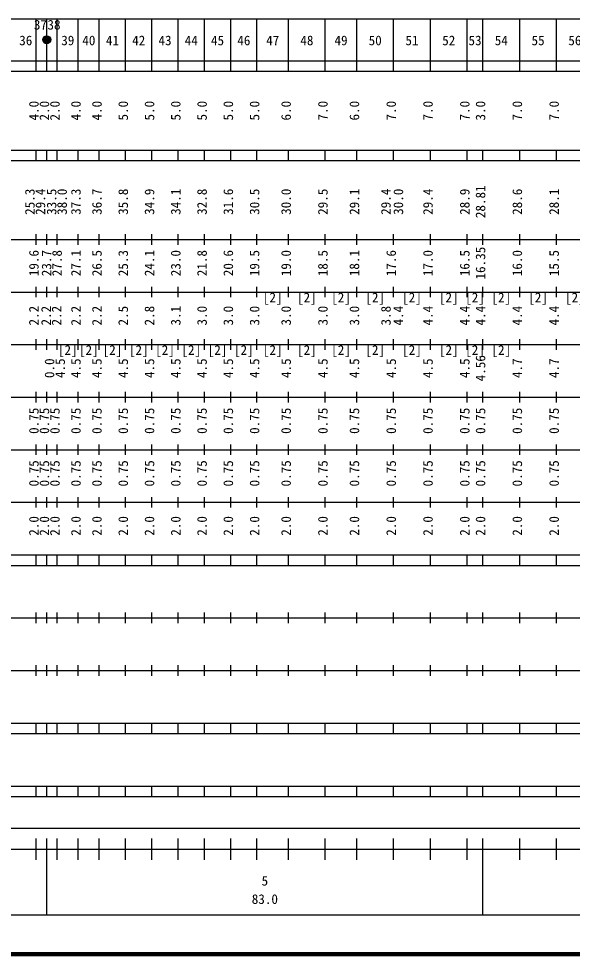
# Model space of a CAD drawing. Units: millimetres on the paper, enlarged 1000 times. Extents: x 40000 to 680000, y 20000 to 380000.
# Drawn here: x 379656 to 485010, y 20000 to 198000 of the extents above; entities that cross this region are included whole.
import ezdxf
from ezdxf.enums import TextEntityAlignment as Align

# ---------------------------------------------------------------- set-up
doc = ezdxf.new("R2010")
doc.units = ezdxf.units.MM
doc.header["$LTSCALE"] = 1000
doc.header["$PDMODE"] = 32
doc.header["$PDSIZE"] = 500
doc.layers.add('M-TTL', color=2, linetype='Continuous', lineweight=140)
doc.layers.add('M-TTL-BAND', color=7, linetype='Continuous', lineweight=25)
doc.styles.add('ＭＳ ゴシック', font='')
doc.styles.get('ＭＳ ゴシック').set_extended_font_data('MS Gothic')

msp = doc.modelspace()

# ---------------------------------------------------------------- linework, layer by layer
at = {"layer": 'M-TTL'}
msp.add_line((40000, 20000), (680000, 20000), dxfattribs=at)
at = {"layer": 'M-TTL-BAND'}
for p, q in [((68000, 198000), (579000, 198000)), ((383000, 188000), (383000, 198000)), ((385000, 188000), (385000, 198000)), ((387000, 188000), (387000, 198000)), ((391000, 188000), (391000, 198000)), ((395000, 188000), (395000, 198000)), ((400000, 188000), (400000, 198000)), ((405000, 188000), (405000, 198000)), ((410000, 188000), (410000, 198000)), ((415000, 188000), (415000, 198000)), ((420000, 188000), (420000, 198000)), ((425000, 188000), (425000, 198000)), ((431000, 188000), (431000, 198000)), ((438000, 188000), (438000, 198000)), ((444000, 188000), (444000, 198000)), ((451000, 188000), (451000, 198000)), ((458000, 188000), (458000, 198000)), ((465000, 188000), (465000, 198000)), ((468000, 188000), (468000, 198000)), ((475000, 188000), (475000, 198000)), ((482000, 188000), (482000, 198000)), ((40000, 190000), (579000, 190000)), ((40000, 188000), (579000, 188000)), ((40000, 173000), (579000, 173000)), ((383000, 171000), (383000, 173000)), ((385000, 171000), (385000, 173000)), ((387000, 171000), (387000, 173000)), ((391000, 171000), (391000, 173000)), ((395000, 171000), (395000, 173000)), ((400000, 171000), (400000, 173000)), ((405000, 171000), (405000, 173000)), ((410000, 171000), (410000, 173000)), ((415000, 171000), (415000, 173000)), ((420000, 171000), (420000, 173000)), ((425000, 171000), (425000, 173000)), ((431000, 171000), (431000, 173000)), ((438000, 171000), (438000, 173000)), ((444000, 171000), (444000, 173000)), ((451000, 171000), (451000, 173000)), ((458000, 171000), (458000, 173000)), ((465000, 171000), (465000, 173000)), ((468000, 171000), (468000, 173000)), ((475000, 171000), (475000, 173000)), ((482000, 171000), (482000, 173000)), ((40000, 171000), (579000, 171000)), ((383000, 155000), (383000, 157000)), ((385000, 155000), (385000, 157000)), ((387000, 155000), (387000, 157000)), ((391000, 155000), (391000, 157000)), ((395000, 155000), (395000, 157000)), ((400000, 155000), (400000, 157000)), ((405000, 155000), (405000, 157000)), ((410000, 155000), (410000, 157000)), ((415000, 155000), (415000, 157000)), ((420000, 155000), (420000, 157000)), ((425000, 155000), (425000, 157000)), ((431000, 155000), (431000, 157000)), ((438000, 155000), (438000, 157000)), ((444000, 155000), (444000, 157000)), ((451000, 155000), (451000, 157000)), ((458000, 155000), (458000, 157000)), ((465000, 155000), (465000, 157000)), ((468000, 155000), (468000, 157000)), ((475000, 155000), (475000, 157000)), ((482000, 155000), (482000, 157000)), ((40000, 156000), (579000, 156000)), ((46000, 146000), (579000, 146000)), ((383000, 145000), (383000, 147000)), ((385000, 145000), (385000, 147000)), ((387000, 145000), (387000, 147000)), ((391000, 145000), (391000, 147000)), ((395000, 145000), (395000, 147000)), ((400000, 145000), (400000, 147000)), ((405000, 145000), (405000, 147000)), ((410000, 145000), (410000, 147000)), ((415000, 145000), (415000, 147000)), ((420000, 145000), (420000, 147000)), ((425000, 145000), (425000, 147000)), ((431000, 145000), (431000, 147000)), ((438000, 145000), (438000, 147000)), ((444000, 145000), (444000, 147000)), ((451000, 145000), (451000, 147000)), ((458000, 145000), (458000, 147000)), ((465000, 145000), (465000, 147000)), ((468000, 145000), (468000, 147000)), ((475000, 145000), (475000, 147000)), ((482000, 145000), (482000, 147000)), ((52000, 136000), (579000, 136000)), ((383000, 135000), (383000, 137000)), ((385000, 135000), (385000, 137000)), ((387000, 135000), (387000, 137000)), ((391000, 135000), (391000, 137000)), ((395000, 135000), (395000, 137000)), ((400000, 135000), (400000, 137000)), ((405000, 135000), (405000, 137000)), ((410000, 135000), (410000, 137000)), ((415000, 135000), (415000, 137000)), ((420000, 135000), (420000, 137000)), ((425000, 135000), (425000, 137000)), ((431000, 135000), (431000, 137000)), ((438000, 135000), (438000, 137000)), ((444000, 135000), (444000, 137000)), ((451000, 135000), (451000, 137000)), ((458000, 135000), (458000, 137000)), ((465000, 135000), (465000, 137000)), ((468000, 135000), (468000, 137000)), ((475000, 135000), (475000, 137000)), ((482000, 135000), (482000, 137000)), ((383000, 125000), (383000, 127000)), ((385000, 125000), (385000, 127000)), ((387000, 125000), (387000, 127000)), ((391000, 125000), (391000, 127000)), ((395000, 125000), (395000, 127000)), ((400000, 125000), (400000, 127000)), ((405000, 125000), (405000, 127000)), ((410000, 125000), (410000, 127000)), ((415000, 125000), (415000, 127000)), ((420000, 125000), (420000, 127000)), ((425000, 125000), (425000, 127000)), ((431000, 125000), (431000, 127000)), ((438000, 125000), (438000, 127000)), ((444000, 125000), (444000, 127000)), ((451000, 125000), (451000, 127000)), ((458000, 125000), (458000, 127000)), ((465000, 125000), (465000, 127000)), ((468000, 125000), (468000, 127000)), ((475000, 125000), (475000, 127000)), ((482000, 125000), (482000, 127000)), ((46000, 126000), (579000, 126000)), ((52000, 116000), (579000, 116000)), ((383000, 115000), (383000, 117000)), ((385000, 115000), (385000, 117000)), ((387000, 115000), (387000, 117000)), ((391000, 115000), (391000, 117000)), ((395000, 115000), (395000, 117000)), ((400000, 115000), (400000, 117000)), ((405000, 115000), (405000, 117000)), ((410000, 115000), (410000, 117000)), ((415000, 115000), (415000, 117000)), ((420000, 115000), (420000, 117000)), ((425000, 115000), (425000, 117000)), ((431000, 115000), (431000, 117000)), ((438000, 115000), (438000, 117000)), ((444000, 115000), (444000, 117000)), ((451000, 115000), (451000, 117000)), ((458000, 115000), (458000, 117000)), ((465000, 115000), (465000, 117000)), ((468000, 115000), (468000, 117000)), ((475000, 115000), (475000, 117000)), ((482000, 115000), (482000, 117000)), ((383000, 105000), (383000, 107000)), ((385000, 105000), (385000, 107000)), ((387000, 105000), (387000, 107000)), ((391000, 105000), (391000, 107000)), ((395000, 105000), (395000, 107000)), ((400000, 105000), (400000, 107000)), ((405000, 105000), (405000, 107000)), ((410000, 105000), (410000, 107000)), ((415000, 105000), (415000, 107000)), ((420000, 105000), (420000, 107000)), ((425000, 105000), (425000, 107000)), ((431000, 105000), (431000, 107000)), ((438000, 105000), (438000, 107000)), ((444000, 105000), (444000, 107000)), ((451000, 105000), (451000, 107000)), ((458000, 105000), (458000, 107000)), ((465000, 105000), (465000, 107000)), ((468000, 105000), (468000, 107000)), ((475000, 105000), (475000, 107000)), ((482000, 105000), (482000, 107000)), ((46000, 106000), (579000, 106000)), ((40000, 96000), (579000, 96000)), ((383000, 94000), (383000, 96000)), ((385000, 94000), (385000, 96000)), ((387000, 94000), (387000, 96000)), ((391000, 94000), (391000, 96000)), ((395000, 94000), (395000, 96000)), ((400000, 94000), (400000, 96000)), ((405000, 94000), (405000, 96000)), ((410000, 94000), (410000, 96000)), ((415000, 94000), (415000, 96000)), ((420000, 94000), (420000, 96000)), ((425000, 94000), (425000, 96000)), ((431000, 94000), (431000, 96000)), ((438000, 94000), (438000, 96000)), ((444000, 94000), (444000, 96000)), ((451000, 94000), (451000, 96000)), ((458000, 94000), (458000, 96000)), ((465000, 94000), (465000, 96000)), ((468000, 94000), (468000, 96000)), ((475000, 94000), (475000, 96000)), ((482000, 94000), (482000, 96000)), ((40000, 94000), (579000, 94000)), ((49000, 84000), (579000, 84000)), ((383000, 83000), (383000, 85000)), ((385000, 83000), (385000, 85000)), ((387000, 83000), (387000, 85000)), ((391000, 83000), (391000, 85000)), ((395000, 83000), (395000, 85000)), ((400000, 83000), (400000, 85000)), ((405000, 83000), (405000, 85000)), ((410000, 83000), (410000, 85000)), ((415000, 83000), (415000, 85000)), ((420000, 83000), (420000, 85000)), ((425000, 83000), (425000, 85000)), ((431000, 83000), (431000, 85000)), ((438000, 83000), (438000, 85000)), ((444000, 83000), (444000, 85000)), ((451000, 83000), (451000, 85000)), ((458000, 83000), (458000, 85000)), ((465000, 83000), (465000, 85000)), ((468000, 83000), (468000, 85000)), ((475000, 83000), (475000, 85000)), ((482000, 83000), (482000, 85000)), ((383000, 73000), (383000, 75000)), ((385000, 73000), (385000, 75000)), ((387000, 73000), (387000, 75000)), ((391000, 73000), (391000, 75000)), ((395000, 73000), (395000, 75000)), ((400000, 73000), (400000, 75000)), ((405000, 73000), (405000, 75000)), ((410000, 73000), (410000, 75000)), ((415000, 73000), (415000, 75000)), ((420000, 73000), (420000, 75000)), ((425000, 73000), (425000, 75000)), ((431000, 73000), (431000, 75000)), ((438000, 73000), (438000, 75000)), ((444000, 73000), (444000, 75000)), ((451000, 73000), (451000, 75000)), ((458000, 73000), (458000, 75000)), ((465000, 73000), (465000, 75000)), ((468000, 73000), (468000, 75000)), ((475000, 73000), (475000, 75000)), ((482000, 73000), (482000, 75000)), ((40000, 74000), (579000, 74000)), ((40000, 64000), (579000, 64000)), ((383000, 62000), (383000, 64000)), ((385000, 62000), (385000, 64000)), ((387000, 62000), (387000, 64000)), ((391000, 62000), (391000, 64000)), ((395000, 62000), (395000, 64000)), ((400000, 62000), (400000, 64000)), ((405000, 62000), (405000, 64000)), ((410000, 62000), (410000, 64000)), ((415000, 62000), (415000, 64000)), ((420000, 62000), (420000, 64000)), ((425000, 62000), (425000, 64000)), ((431000, 62000), (431000, 64000)), ((438000, 62000), (438000, 64000)), ((444000, 62000), (444000, 64000)), ((451000, 62000), (451000, 64000)), ((458000, 62000), (458000, 64000)), ((465000, 62000), (465000, 64000)), ((468000, 62000), (468000, 64000)), ((475000, 62000), (475000, 64000)), ((482000, 62000), (482000, 64000)), ((40000, 62000), (579000, 62000)), ((40000, 52000), (579000, 52000)), ((383000, 50000), (383000, 52000)), ((385000, 50000), (385000, 52000)), ((387000, 50000), (387000, 52000)), ((391000, 50000), (391000, 52000)), ((395000, 50000), (395000, 52000)), ((400000, 50000), (400000, 52000)), ((405000, 50000), (405000, 52000)), ((410000, 50000), (410000, 52000)), ((415000, 50000), (415000, 52000)), ((420000, 50000), (420000, 52000)), ((425000, 50000), (425000, 52000)), ((431000, 50000), (431000, 52000)), ((438000, 50000), (438000, 52000)), ((444000, 50000), (444000, 52000)), ((451000, 50000), (451000, 52000)), ((458000, 50000), (458000, 52000)), ((465000, 50000), (465000, 52000)), ((468000, 50000), (468000, 52000)), ((475000, 50000), (475000, 52000)), ((482000, 50000), (482000, 52000)), ((40000, 50000), (579000, 50000)), ((71000, 44000), (565000, 44000)), ((383000, 38000), (383000, 42000)), ((385000, 27500), (385000, 42000)), ((387000, 38000), (387000, 42000)), ((391000, 38000), (391000, 42000)), ((395000, 38000), (395000, 42000)), ((400000, 38000), (400000, 42000)), ((405000, 38000), (405000, 42000)), ((410000, 38000), (410000, 42000)), ((415000, 38000), (415000, 42000)), ((420000, 38000), (420000, 42000)), ((425000, 38000), (425000, 42000)), ((431000, 38000), (431000, 42000)), ((438000, 38000), (438000, 42000)), ((444000, 38000), (444000, 42000)), ((451000, 38000), (451000, 42000)), ((458000, 38000), (458000, 42000)), ((465000, 38000), (465000, 42000)), ((468000, 27500), (468000, 42000)), ((475000, 38000), (475000, 42000)), ((482000, 38000), (482000, 42000)), ((40000, 40000), (579000, 40000)), ((68000, 27500), (579000, 27500))]:
    msp.add_line(p, q, dxfattribs=at)
for radius in [750, 600, 450, 300, 150, 20]:
    msp.add_circle((385000, 194000), radius, dxfattribs=at)
msp.add_point((385000, 194000), dxfattribs=at)

# ---------------------------------------------------------------- texts
at = {"layer": 'M-TTL-BAND', "style": 'ＭＳ ゴシック'}
for s, p in [('37', (383793, 195384)), ('38', (386373, 195384)), ('36', (381000, 192405)), ('39', (389000, 192405)), ('40', (393000, 192405)), ('41', (397500, 192405)), ('42', (402500, 192405)), ('43', (407500, 192405)), ('44', (412500, 192405)), ('45', (417500, 192405)), ('46', (422500, 192405)), ('47', (428000, 192405)), ('48', (434500, 192405)), ('49', (441000, 192405)), ('50', (447500, 192405)), ('51', (454500, 192405)), ('52', (461500, 192405)), ('53', (466500, 192405)), ('54', (471500, 192405)), ('55', (478500, 192405)), ('56', (485500, 192405)), ('[2]', (428000, 143500)), ('[2]', (434500, 143500)), ('[2]', (441000, 143500)), ('[2]', (447500, 143500)), ('[2]', (454500, 143500)), ('[2]', (461500, 143500)), ('[2]', (466500, 143500)), ('[2]', (471500, 143500)), ('[2]', (478500, 143500)), ('[2]', (485500, 143500)), ('[2]', (389000, 133500)), ('[2]', (393000, 133500)), ('[2]', (397500, 133500)), ('[2]', (402500, 133500)), ('[2]', (407500, 133500)), ('[2]', (412500, 133500)), ('[2]', (417500, 133500)), ('[2]', (422500, 133500)), ('[2]', (428000, 133500)), ('[2]', (434500, 133500)), ('[2]', (441000, 133500)), ('[2]', (447500, 133500)), ('[2]', (454500, 133500)), ('[2]', (461500, 133500)), ('[2]', (466500, 133500)), ('[2]', (471500, 133500)), ('5', (426500, 32523)), ('83.0', (426500, 29033))]:
    msp.add_text(s, height=1833, dxfattribs=at).set_placement(p, align=Align.BOTTOM_CENTER)
for s, p in [('4.0', (384000, 180500)), ('2.0', (386000, 180500)), ('2.0', (388000, 180500)), ('4.0', (392000, 180500)), ('4.0', (396000, 180500)), ('5.0', (401000, 180500)), ('5.0', (406000, 180500)), ('5.0', (411000, 180500)), ('5.0', (416000, 180500)), ('5.0', (421000, 180500)), ('5.0', (426000, 180500)), ('6.0', (432000, 180500)), ('7.0', (439000, 180500)), ('6.0', (445000, 180500)), ('7.0', (452000, 180500)), ('7.0', (459000, 180500)), ('7.0', (466000, 180500)), ('3.0', (469000, 180500)), ('7.0', (476000, 180500)), ('7.0', (483000, 180500)), ('29.4', (385243, 163174)), ('35.8', (401000, 163174)), ('34.1', (411000, 163174)), ('32.8', (416000, 163174)), ('31.6', (421000, 163174)), ('29.1', (445000, 163174)), ('29.4', (451000, 163174)), ('29.4', (459000, 163174)), ('28.81', (469000, 163174)), ('28.6', (476000, 163174)), ('28.1', (483000, 163174)), ('25.3', (383243, 163174)), ('33.5', (387378, 163174)), ('38.0', (389370, 163174)), ('37.3', (392000, 163174)), ('36.7', (396000, 163174)), ('34.9', (406000, 163174)), ('30.5', (426000, 163174)), ('30.0', (432000, 163174)), ('29.5', (439000, 163174)), ('30.0', (453370, 163174)), ('28.9', (466000, 163174)), ('19.6', (384000, 151500)), ('23.7', (386408, 151500)), ('27.8', (388408, 151500)), ('27.1', (392000, 151500)), ('26.5', (396000, 151500)), ('25.3', (401000, 151500)), ('24.1', (406000, 151500)), ('23.0', (411000, 151500)), ('21.8', (416000, 151500)), ('20.6', (421000, 151500)), ('19.5', (426000, 151500)), ('19.0', (432000, 151500)), ('18.5', (439000, 151500)), ('18.1', (445000, 151500)), ('17.6', (452000, 151500)), ('17.0', (459000, 151500)), ('16.5', (466000, 151500)), ('16.35', (469000, 151500)), ('16.0', (476000, 151500)), ('15.5', (483000, 151500)), ('2.2', (384000, 141500)), ('2.2', (386329, 141500)), ('2.2', (388329, 141500)), ('2.2', (392000, 141500)), ('2.2', (396000, 141500)), ('2.5', (401000, 141500)), ('2.8', (406000, 141500)), ('3.1', (411000, 141500)), ('3.0', (416000, 141500)), ('3.0', (421000, 141500)), ('3.0', (426000, 141500)), ('3.0', (432000, 141500)), ('3.0', (439000, 141500)), ('3.0', (445000, 141500)), ('3.8', (451000, 141500)), ('4.4', (453370, 141500)), ('4.4', (459000, 141500)), ('4.4', (466000, 141500)), ('4.4', (469000, 141500)), ('4.4', (476000, 141500)), ('4.4', (483000, 141500)), ('4.56', (469000, 131500)), ('0.0', (386974, 131500)), ('4.5', (389002, 131500)), ('4.5', (392000, 131500)), ('4.5', (396000, 131500)), ('4.5', (401000, 131500)), ('4.5', (406000, 131500)), ('4.5', (411000, 131500)), ('4.5', (416000, 131500)), ('4.5', (421000, 131500)), ('4.5', (426000, 131500)), ('4.5', (432000, 131500)), ('4.5', (439000, 131500)), ('4.5', (445000, 131500)), ('4.5', (452000, 131500)), ('4.5', (459000, 131500)), ('4.5', (466000, 131500)), ('4.7', (476000, 131500)), ('4.7', (483000, 131500)), ('0.75', (384000, 121500)), ('0.75', (386000, 121500)), ('0.75', (388000, 121500)), ('0.75', (392000, 121500)), ('0.75', (396000, 121500)), ('0.75', (401000, 121500)), ('0.75', (406000, 121500)), ('0.75', (411000, 121500)), ('0.75', (416000, 121500)), ('0.75', (421000, 121500)), ('0.75', (426000, 121500)), ('0.75', (432000, 121500)), ('0.75', (439000, 121500)), ('0.75', (445000, 121500)), ('0.75', (452000, 121500)), ('0.75', (459000, 121500)), ('0.75', (466000, 121500)), ('0.75', (469000, 121500)), ('0.75', (476000, 121500)), ('0.75', (483000, 121500)), ('0.75', (384000, 111500)), ('0.75', (386000, 111500)), ('0.75', (388000, 111500)), ('0.75', (392000, 111500)), ('0.75', (396000, 111500)), ('0.75', (401000, 111500)), ('0.75', (406000, 111500)), ('0.75', (411000, 111500)), ('0.75', (416000, 111500)), ('0.75', (421000, 111500)), ('0.75', (426000, 111500)), ('0.75', (432000, 111500)), ('0.75', (439000, 111500)), ('0.75', (445000, 111500)), ('0.75', (452000, 111500)), ('0.75', (459000, 111500)), ('0.75', (466000, 111500)), ('0.75', (469000, 111500)), ('0.75', (476000, 111500)), ('0.75', (483000, 111500)), ('2.0', (384000, 101500)), ('2.0', (386000, 101500)), ('2.0', (388000, 101500)), ('2.0', (392000, 101500)), ('2.0', (396000, 101500)), ('2.0', (401000, 101500)), ('2.0', (406000, 101500)), ('2.0', (411000, 101500)), ('2.0', (416000, 101500)), ('2.0', (421000, 101500)), ('2.0', (426000, 101500)), ('2.0', (432000, 101500)), ('2.0', (439000, 101500)), ('2.0', (445000, 101500)), ('2.0', (452000, 101500)), ('2.0', (459000, 101500)), ('2.0', (466000, 101500)), ('2.0', (469000, 101500)), ('2.0', (476000, 101500)), ('2.0', (483000, 101500))]:
    msp.add_text(s, height=1833, rotation=90, dxfattribs=at).set_placement(p, align=Align.BOTTOM_CENTER)

doc.saveas('drawing.dxf')
